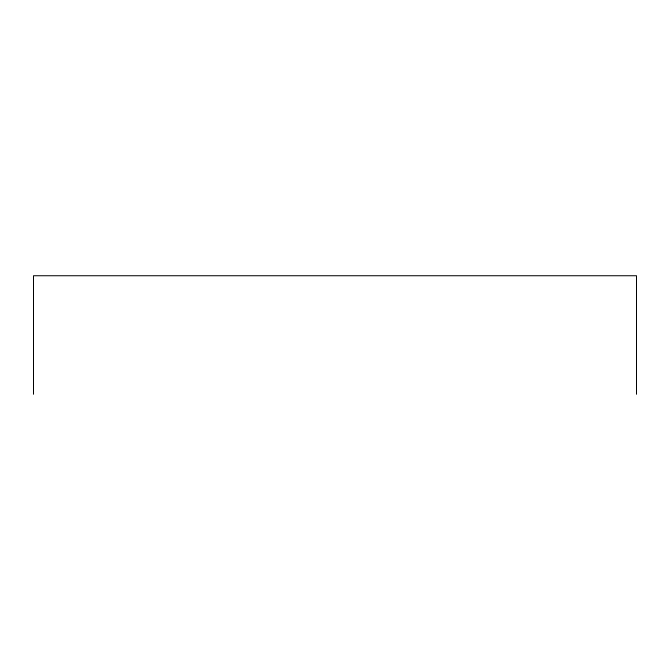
<?xml version="1.0" encoding="UTF-8"?>
<svg xmlns="http://www.w3.org/2000/svg" width="670" height="670" viewBox="0 0 670 670"><rect width="100%" height="100%" fill="white"/><g stroke="black" fill="none" stroke-linecap="round" stroke-linejoin="round"><path stroke-width="1" d="M636.5 394.262L636.5 275.738L33.5 275.738L33.5 394.262"/></g></svg>
